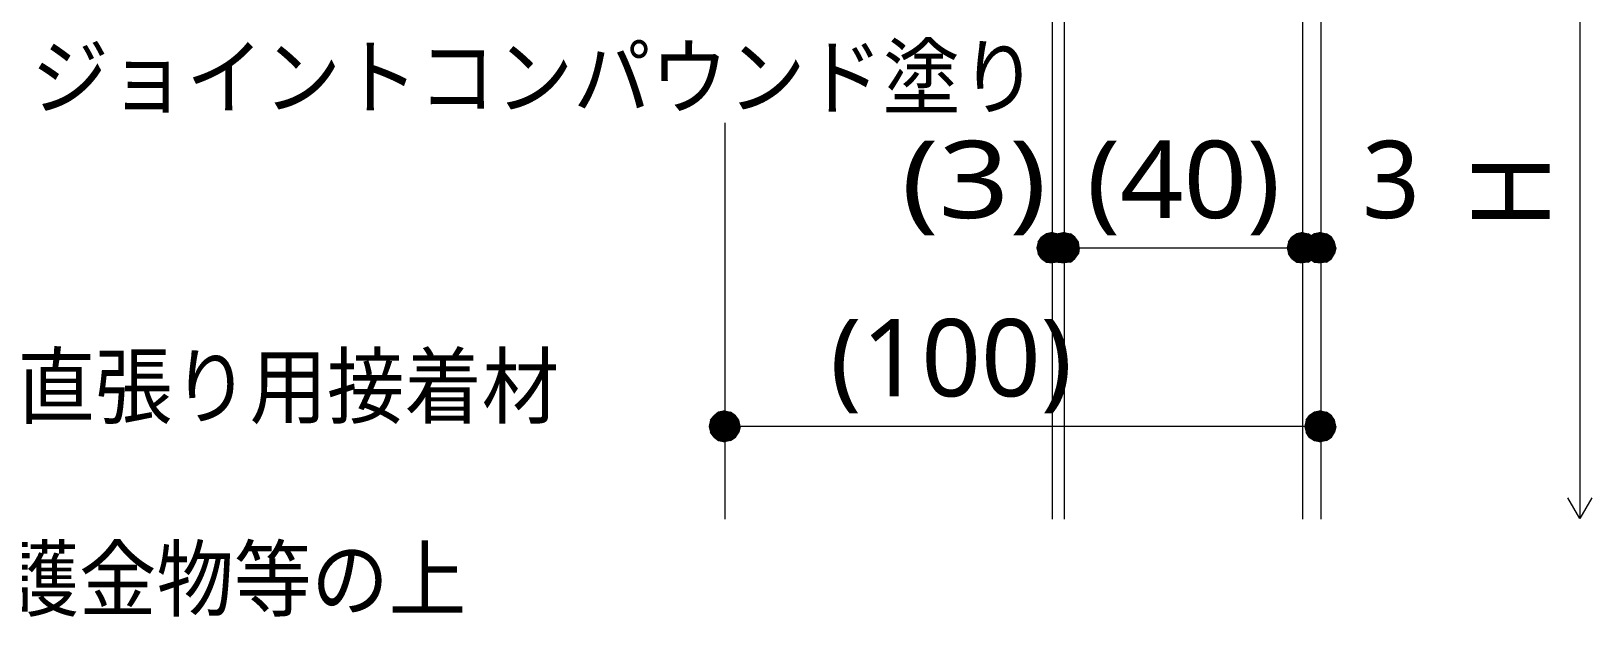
# Model space of a CAD drawing. Header units: millimetres. Extents: x 0 to 420, y 0 to 297.
# Drawn here: x 64.2 to 116.6, y 78.1 to 97.8 of the extents above; entities that cross this region are included whole.
import ezdxf
from ezdxf.enums import TextEntityAlignment as Align

# ---------------------------------------------------------------- set-up
doc = ezdxf.new("R2010")
doc.units = ezdxf.units.MM
doc.styles.add('kst32b', font='NotoSansJP-Variable.ttf')

msp = doc.modelspace()

# ---------------------------------------------------------------- hatches: boundary and pattern name
h = msp.add_hatch(color=7)
h.paths.add_polyline_path([(98.277, 90.974), (98.108, 90.868), (98.467, 90.509), (98.277, 90.974)])
h.paths.add_polyline_path([(98.108, 90.868), (98.467, 90.509), (98.002, 90.699), (98.108, 90.868)])
h.paths.add_polyline_path([(98.467, 90.509), (98.002, 90.699), (97.959, 90.509), (98.467, 90.509)])
h = msp.add_hatch(color=7)
h.paths.add_polyline_path([(98.827, 90.868), (98.679, 90.974), (98.467, 90.509), (98.827, 90.868)])
h.paths.add_polyline_path([(98.679, 90.974), (98.467, 90.509), (98.467, 91.017), (98.679, 90.974)])
h.paths.add_polyline_path([(98.467, 90.509), (98.467, 91.017), (98.277, 90.974), (98.467, 90.509)])
h = msp.add_hatch(color=7)
h.paths.add_polyline_path([(98.679, 90.974), (98.51, 90.868), (98.87, 90.509), (98.679, 90.974)])
h.paths.add_polyline_path([(98.51, 90.868), (98.87, 90.509), (98.404, 90.699), (98.51, 90.868)])
h.paths.add_polyline_path([(98.87, 90.509), (98.404, 90.699), (98.362, 90.509), (98.87, 90.509)])
for points in [[(98.954, 90.699), (98.827, 90.868), (98.467, 90.509), (98.954, 90.699)], [(99.356, 90.699), (99.229, 90.868), (98.87, 90.509), (99.356, 90.699)], [(107.357, 90.699), (107.23, 90.868), (106.871, 90.509), (107.357, 90.699)], [(107.95, 90.699), (107.844, 90.868), (107.484, 90.509), (107.95, 90.699)], [(87.948, 84.709), (87.842, 84.857), (87.482, 84.497), (87.948, 84.709)], [(107.95, 84.709), (107.844, 84.857), (107.484, 84.497), (107.95, 84.709)]]:
    msp.add_hatch(color=7).paths.add_polyline_path(points)
h = msp.add_hatch(color=7)
h.paths.add_polyline_path([(98.827, 90.149), (98.954, 90.318), (98.467, 90.509), (98.827, 90.149)])
h.paths.add_polyline_path([(98.954, 90.318), (98.467, 90.509), (98.996, 90.509), (98.954, 90.318)])
h.paths.add_polyline_path([(98.467, 90.509), (98.996, 90.509), (98.954, 90.699), (98.467, 90.509)])
h = msp.add_hatch(color=7)
h.paths.add_polyline_path([(99.229, 90.868), (99.081, 90.974), (98.87, 90.509), (99.229, 90.868)])
h.paths.add_polyline_path([(99.081, 90.974), (98.87, 90.509), (98.87, 91.017), (99.081, 90.974)])
h.paths.add_polyline_path([(98.87, 90.509), (98.87, 91.017), (98.679, 90.974), (98.87, 90.509)])
h = msp.add_hatch(color=7)
h.paths.add_polyline_path([(99.229, 90.149), (99.356, 90.318), (98.87, 90.509), (99.229, 90.149)])
h.paths.add_polyline_path([(99.356, 90.318), (98.87, 90.509), (99.378, 90.509), (99.356, 90.318)])
h.paths.add_polyline_path([(98.87, 90.509), (99.378, 90.509), (99.356, 90.699), (98.87, 90.509)])
h = msp.add_hatch(color=7)
h.paths.add_polyline_path([(106.68, 90.974), (106.511, 90.868), (106.871, 90.509), (106.68, 90.974)])
h.paths.add_polyline_path([(106.511, 90.868), (106.871, 90.509), (106.405, 90.699), (106.511, 90.868)])
h.paths.add_polyline_path([(106.871, 90.509), (106.405, 90.699), (106.362, 90.509), (106.871, 90.509)])
h = msp.add_hatch(color=7)
h.paths.add_polyline_path([(107.23, 90.868), (107.061, 90.974), (106.871, 90.509), (107.23, 90.868)])
h.paths.add_polyline_path([(107.061, 90.974), (106.871, 90.509), (106.871, 91.017), (107.061, 90.974)])
h.paths.add_polyline_path([(106.871, 90.509), (106.871, 91.017), (106.68, 90.974), (106.871, 90.509)])
h = msp.add_hatch(color=7)
h.paths.add_polyline_path([(107.23, 90.149), (107.357, 90.318), (106.871, 90.509), (107.23, 90.149)])
h.paths.add_polyline_path([(107.357, 90.318), (106.871, 90.509), (107.379, 90.509), (107.357, 90.318)])
h.paths.add_polyline_path([(106.871, 90.509), (107.379, 90.509), (107.357, 90.699), (106.871, 90.509)])
h = msp.add_hatch(color=7)
h.paths.add_polyline_path([(107.273, 90.974), (107.103, 90.868), (107.484, 90.509), (107.273, 90.974)])
h.paths.add_polyline_path([(107.103, 90.868), (107.484, 90.509), (106.998, 90.699), (107.103, 90.868)])
h.paths.add_polyline_path([(107.484, 90.509), (106.998, 90.699), (106.955, 90.509), (107.484, 90.509)])
h = msp.add_hatch(color=7)
h.paths.add_polyline_path([(107.844, 90.868), (107.675, 90.974), (107.484, 90.509), (107.844, 90.868)])
h.paths.add_polyline_path([(107.675, 90.974), (107.484, 90.509), (107.484, 91.017), (107.675, 90.974)])
h.paths.add_polyline_path([(107.484, 90.509), (107.484, 91.017), (107.273, 90.974), (107.484, 90.509)])
h = msp.add_hatch(color=7)
h.paths.add_polyline_path([(107.844, 90.149), (107.95, 90.318), (107.484, 90.509), (107.844, 90.149)])
h.paths.add_polyline_path([(107.95, 90.318), (107.484, 90.509), (107.992, 90.509), (107.95, 90.318)])
h.paths.add_polyline_path([(107.484, 90.509), (107.992, 90.509), (107.95, 90.699), (107.484, 90.509)])
h = msp.add_hatch(color=7)
h.paths.add_polyline_path([(97.959, 90.509), (98.002, 90.318), (98.467, 90.509), (97.959, 90.509)])
h.paths.add_polyline_path([(98.002, 90.318), (98.467, 90.509), (98.108, 90.149), (98.002, 90.318)])
h.paths.add_polyline_path([(98.467, 90.509), (98.108, 90.149), (98.277, 90.022), (98.467, 90.509)])
h = msp.add_hatch(color=7)
h.paths.add_polyline_path([(98.277, 90.022), (98.467, 90.001), (98.467, 90.509), (98.277, 90.022)])
h.paths.add_polyline_path([(98.467, 90.001), (98.467, 90.509), (98.679, 90.022), (98.467, 90.001)])
h.paths.add_polyline_path([(98.467, 90.509), (98.679, 90.022), (98.827, 90.149), (98.467, 90.509)])
h = msp.add_hatch(color=7)
h.paths.add_polyline_path([(98.362, 90.509), (98.404, 90.318), (98.87, 90.509), (98.362, 90.509)])
h.paths.add_polyline_path([(98.404, 90.318), (98.87, 90.509), (98.51, 90.149), (98.404, 90.318)])
h.paths.add_polyline_path([(98.87, 90.509), (98.51, 90.149), (98.679, 90.022), (98.87, 90.509)])
h = msp.add_hatch(color=7)
h.paths.add_polyline_path([(98.679, 90.022), (98.87, 90.001), (98.87, 90.509), (98.679, 90.022)])
h.paths.add_polyline_path([(98.87, 90.001), (98.87, 90.509), (99.081, 90.022), (98.87, 90.001)])
h.paths.add_polyline_path([(98.87, 90.509), (99.081, 90.022), (99.229, 90.149), (98.87, 90.509)])
h = msp.add_hatch(color=7)
h.paths.add_polyline_path([(106.362, 90.509), (106.405, 90.318), (106.871, 90.509), (106.362, 90.509)])
h.paths.add_polyline_path([(106.405, 90.318), (106.871, 90.509), (106.511, 90.149), (106.405, 90.318)])
h.paths.add_polyline_path([(106.871, 90.509), (106.511, 90.149), (106.68, 90.022), (106.871, 90.509)])
h = msp.add_hatch(color=7)
h.paths.add_polyline_path([(106.68, 90.022), (106.871, 90.001), (106.871, 90.509), (106.68, 90.022)])
h.paths.add_polyline_path([(106.871, 90.001), (106.871, 90.509), (107.061, 90.022), (106.871, 90.001)])
h.paths.add_polyline_path([(106.871, 90.509), (107.061, 90.022), (107.23, 90.149), (106.871, 90.509)])
h = msp.add_hatch(color=7)
h.paths.add_polyline_path([(106.955, 90.509), (106.998, 90.318), (107.484, 90.509), (106.955, 90.509)])
h.paths.add_polyline_path([(106.998, 90.318), (107.484, 90.509), (107.103, 90.149), (106.998, 90.318)])
h.paths.add_polyline_path([(107.484, 90.509), (107.103, 90.149), (107.273, 90.022), (107.484, 90.509)])
h = msp.add_hatch(color=7)
h.paths.add_polyline_path([(107.273, 90.022), (107.484, 90.001), (107.484, 90.509), (107.273, 90.022)])
h.paths.add_polyline_path([(107.484, 90.001), (107.484, 90.509), (107.675, 90.022), (107.484, 90.001)])
h.paths.add_polyline_path([(107.484, 90.509), (107.675, 90.022), (107.844, 90.149), (107.484, 90.509)])
h = msp.add_hatch(color=7)
h.paths.add_polyline_path([(87.27, 84.984), (87.122, 84.857), (87.482, 84.497), (87.27, 84.984)])
h.paths.add_polyline_path([(87.122, 84.857), (87.482, 84.497), (86.995, 84.709), (87.122, 84.857)])
h.paths.add_polyline_path([(87.482, 84.497), (86.995, 84.709), (86.953, 84.497), (87.482, 84.497)])
h = msp.add_hatch(color=7)
h.paths.add_polyline_path([(87.842, 84.857), (87.672, 84.984), (87.482, 84.497), (87.842, 84.857)])
h.paths.add_polyline_path([(87.672, 84.984), (87.482, 84.497), (87.482, 85.027), (87.672, 84.984)])
h.paths.add_polyline_path([(87.482, 84.497), (87.482, 85.027), (87.27, 84.984), (87.482, 84.497)])
h = msp.add_hatch(color=7)
h.paths.add_polyline_path([(107.273, 84.984), (107.103, 84.857), (107.484, 84.497), (107.273, 84.984)])
h.paths.add_polyline_path([(107.103, 84.857), (107.484, 84.497), (106.998, 84.709), (107.103, 84.857)])
h.paths.add_polyline_path([(107.484, 84.497), (106.998, 84.709), (106.955, 84.497), (107.484, 84.497)])
h = msp.add_hatch(color=7)
h.paths.add_polyline_path([(107.844, 84.857), (107.675, 84.984), (107.484, 84.497), (107.844, 84.857)])
h.paths.add_polyline_path([(107.675, 84.984), (107.484, 84.497), (107.484, 85.027), (107.675, 84.984)])
h.paths.add_polyline_path([(107.484, 84.497), (107.484, 85.027), (107.273, 84.984), (107.484, 84.497)])
h = msp.add_hatch(color=7)
h.paths.add_polyline_path([(86.953, 84.497), (86.995, 84.307), (87.482, 84.497), (86.953, 84.497)])
h.paths.add_polyline_path([(86.995, 84.307), (87.482, 84.497), (87.122, 84.137), (86.995, 84.307)])
h.paths.add_polyline_path([(87.482, 84.497), (87.122, 84.137), (87.27, 84.032), (87.482, 84.497)])
h = msp.add_hatch(color=7)
h.paths.add_polyline_path([(87.27, 84.032), (87.482, 83.989), (87.482, 84.497), (87.27, 84.032)])
h.paths.add_polyline_path([(87.482, 83.989), (87.482, 84.497), (87.672, 84.032), (87.482, 83.989)])
h.paths.add_polyline_path([(87.482, 84.497), (87.672, 84.032), (87.842, 84.137), (87.482, 84.497)])
h = msp.add_hatch(color=7)
h.paths.add_polyline_path([(87.842, 84.137), (87.948, 84.307), (87.482, 84.497), (87.842, 84.137)])
h.paths.add_polyline_path([(87.948, 84.307), (87.482, 84.497), (87.99, 84.497), (87.948, 84.307)])
h.paths.add_polyline_path([(87.482, 84.497), (87.99, 84.497), (87.948, 84.709), (87.482, 84.497)])
h = msp.add_hatch(color=7)
h.paths.add_polyline_path([(106.955, 84.497), (106.998, 84.307), (107.484, 84.497), (106.955, 84.497)])
h.paths.add_polyline_path([(106.998, 84.307), (107.484, 84.497), (107.103, 84.137), (106.998, 84.307)])
h.paths.add_polyline_path([(107.484, 84.497), (107.103, 84.137), (107.273, 84.032), (107.484, 84.497)])
h = msp.add_hatch(color=7)
h.paths.add_polyline_path([(107.273, 84.032), (107.484, 83.989), (107.484, 84.497), (107.273, 84.032)])
h.paths.add_polyline_path([(107.484, 83.989), (107.484, 84.497), (107.675, 84.032), (107.484, 83.989)])
h.paths.add_polyline_path([(107.484, 84.497), (107.675, 84.032), (107.844, 84.137), (107.484, 84.497)])
h = msp.add_hatch(color=7)
h.paths.add_polyline_path([(107.844, 84.137), (107.95, 84.307), (107.484, 84.497), (107.844, 84.137)])
h.paths.add_polyline_path([(107.95, 84.307), (107.484, 84.497), (107.992, 84.497), (107.95, 84.307)])
h.paths.add_polyline_path([(107.484, 84.497), (107.992, 84.497), (107.95, 84.709), (107.484, 84.497)])

# ---------------------------------------------------------------- linework, layer by layer
at = {"lineweight": 13}
for points in [[(107.484, 106.109), (107.484, 81.386)], [(98.87, 104.309), (98.87, 81.386)], [(106.871, 104.309), (106.871, 81.386)], [(98.467, 103.103), (98.467, 81.386)], [(108.204, 102.51), (116.184, 102.51), (116.184, 81.407)], [(87.482, 94.7), (87.482, 81.386)], [(98.467, 90.509), (98.87, 90.509), (106.871, 90.509), (107.484, 90.509)], [(107.484, 84.497), (87.482, 84.497)], [(116.586, 82.105), (116.184, 81.407), (115.782, 82.105)]]:
    msp.add_lwpolyline(points, dxfattribs=at)
at = {"lineweight": 0}
for points in [[(98.467, 90.509), (98.002, 90.699), (97.959, 90.509)], [(98.108, 90.868), (98.467, 90.509), (98.002, 90.699)], [(98.277, 90.974), (98.108, 90.868), (98.467, 90.509)], [(98.467, 90.509), (98.467, 91.017), (98.277, 90.974)], [(98.87, 90.509), (98.404, 90.699), (98.362, 90.509)], [(98.51, 90.868), (98.87, 90.509), (98.404, 90.699)], [(98.679, 90.974), (98.467, 90.509), (98.467, 91.017)], [(98.827, 90.868), (98.679, 90.974), (98.467, 90.509)], [(98.954, 90.699), (98.827, 90.868), (98.467, 90.509)], [(98.467, 90.509), (98.996, 90.509), (98.954, 90.699)], [(98.679, 90.974), (98.51, 90.868), (98.87, 90.509)], [(98.87, 90.509), (98.87, 91.017), (98.679, 90.974)], [(99.081, 90.974), (98.87, 90.509), (98.87, 91.017)], [(99.229, 90.868), (99.081, 90.974), (98.87, 90.509)], [(99.356, 90.699), (99.229, 90.868), (98.87, 90.509)], [(98.87, 90.509), (99.378, 90.509), (99.356, 90.699)], [(106.871, 90.509), (106.405, 90.699), (106.362, 90.509)], [(106.511, 90.868), (106.871, 90.509), (106.405, 90.699)], [(106.68, 90.974), (106.511, 90.868), (106.871, 90.509)], [(106.871, 90.509), (106.871, 91.017), (106.68, 90.974)], [(107.061, 90.974), (106.871, 90.509), (106.871, 91.017)], [(107.23, 90.868), (107.061, 90.974), (106.871, 90.509)], [(107.357, 90.699), (107.23, 90.868), (106.871, 90.509)], [(106.871, 90.509), (107.379, 90.509), (107.357, 90.699)], [(107.484, 90.509), (106.998, 90.699), (106.955, 90.509)], [(107.103, 90.868), (107.484, 90.509), (106.998, 90.699)], [(107.273, 90.974), (107.103, 90.868), (107.484, 90.509)], [(107.484, 90.509), (107.484, 91.017), (107.273, 90.974)], [(107.675, 90.974), (107.484, 90.509), (107.484, 91.017)], [(107.844, 90.868), (107.675, 90.974), (107.484, 90.509)], [(107.95, 90.699), (107.844, 90.868), (107.484, 90.509)], [(107.484, 90.509), (107.992, 90.509), (107.95, 90.699)], [(97.959, 90.509), (98.002, 90.318), (98.467, 90.509)], [(98.002, 90.318), (98.467, 90.509), (98.108, 90.149)], [(98.467, 90.509), (98.108, 90.149), (98.277, 90.022)], [(98.277, 90.022), (98.467, 90.001), (98.467, 90.509)], [(98.362, 90.509), (98.404, 90.318), (98.87, 90.509)], [(98.404, 90.318), (98.87, 90.509), (98.51, 90.149)], [(98.467, 90.001), (98.467, 90.509), (98.679, 90.022)], [(98.467, 90.509), (98.679, 90.022), (98.827, 90.149)], [(98.827, 90.149), (98.954, 90.318), (98.467, 90.509)], [(98.954, 90.318), (98.467, 90.509), (98.996, 90.509)], [(98.87, 90.509), (98.51, 90.149), (98.679, 90.022)], [(98.679, 90.022), (98.87, 90.001), (98.87, 90.509)], [(98.87, 90.001), (98.87, 90.509), (99.081, 90.022)], [(98.87, 90.509), (99.081, 90.022), (99.229, 90.149)], [(99.229, 90.149), (99.356, 90.318), (98.87, 90.509)], [(99.356, 90.318), (98.87, 90.509), (99.378, 90.509)], [(106.362, 90.509), (106.405, 90.318), (106.871, 90.509)], [(106.405, 90.318), (106.871, 90.509), (106.511, 90.149)], [(106.871, 90.509), (106.511, 90.149), (106.68, 90.022)], [(106.68, 90.022), (106.871, 90.001), (106.871, 90.509)], [(106.871, 90.001), (106.871, 90.509), (107.061, 90.022)], [(106.871, 90.509), (107.061, 90.022), (107.23, 90.149)], [(107.23, 90.149), (107.357, 90.318), (106.871, 90.509)], [(107.357, 90.318), (106.871, 90.509), (107.379, 90.509)], [(106.955, 90.509), (106.998, 90.318), (107.484, 90.509)], [(106.998, 90.318), (107.484, 90.509), (107.103, 90.149)], [(107.484, 90.509), (107.103, 90.149), (107.273, 90.022)], [(107.273, 90.022), (107.484, 90.001), (107.484, 90.509)], [(107.484, 90.001), (107.484, 90.509), (107.675, 90.022)], [(107.484, 90.509), (107.675, 90.022), (107.844, 90.149)], [(107.844, 90.149), (107.95, 90.318), (107.484, 90.509)], [(107.95, 90.318), (107.484, 90.509), (107.992, 90.509)], [(87.27, 84.984), (87.122, 84.857), (87.482, 84.497)], [(87.482, 84.497), (87.482, 85.027), (87.27, 84.984)], [(87.672, 84.984), (87.482, 84.497), (87.482, 85.027)], [(87.842, 84.857), (87.672, 84.984), (87.482, 84.497)], [(107.273, 84.984), (107.103, 84.857), (107.484, 84.497)], [(107.484, 84.497), (107.484, 85.027), (107.273, 84.984)], [(107.675, 84.984), (107.484, 84.497), (107.484, 85.027)], [(107.844, 84.857), (107.675, 84.984), (107.484, 84.497)], [(87.482, 84.497), (86.995, 84.709), (86.953, 84.497)], [(86.953, 84.497), (86.995, 84.307), (87.482, 84.497)], [(87.122, 84.857), (87.482, 84.497), (86.995, 84.709)], [(86.995, 84.307), (87.482, 84.497), (87.122, 84.137)], [(87.482, 84.497), (87.122, 84.137), (87.27, 84.032)], [(87.27, 84.032), (87.482, 83.989), (87.482, 84.497)], [(87.948, 84.709), (87.842, 84.857), (87.482, 84.497)], [(87.482, 84.497), (87.99, 84.497), (87.948, 84.709)], [(87.482, 83.989), (87.482, 84.497), (87.672, 84.032)], [(87.482, 84.497), (87.672, 84.032), (87.842, 84.137)], [(87.842, 84.137), (87.948, 84.307), (87.482, 84.497)], [(87.948, 84.307), (87.482, 84.497), (87.99, 84.497)], [(107.484, 84.497), (106.998, 84.709), (106.955, 84.497)], [(106.955, 84.497), (106.998, 84.307), (107.484, 84.497)], [(107.103, 84.857), (107.484, 84.497), (106.998, 84.709)], [(106.998, 84.307), (107.484, 84.497), (107.103, 84.137)], [(107.484, 84.497), (107.103, 84.137), (107.273, 84.032)], [(107.273, 84.032), (107.484, 83.989), (107.484, 84.497)], [(107.95, 84.709), (107.844, 84.857), (107.484, 84.497)], [(107.484, 84.497), (107.992, 84.497), (107.95, 84.709)], [(107.484, 83.989), (107.484, 84.497), (107.675, 84.032)], [(107.484, 84.497), (107.675, 84.032), (107.844, 84.137)], [(107.844, 84.137), (107.95, 84.307), (107.484, 84.497)], [(107.95, 84.307), (107.484, 84.497), (107.992, 84.497)]]:
    msp.add_lwpolyline(points, close=True, dxfattribs=at)

# ---------------------------------------------------------------- texts
at = {"style": 'kst32b'}
for s, height, p, p2 in [('ジョイントコンパウンド塗り', 2.07913, (64.199, 95.208), (97.984, 95.208)), ('(3)', 2.5989, (93.409, 91.504), (98.281, 91.504)), ('(40)', 2.5989, (99.632, 91.504), (106.129, 91.504)), ('(100)', 2.5989, (91.017, 85.513), (99.138, 85.513)), ('せっこう系直張り用接着材', 2.07913, (50.737, 84.815), (81.923, 84.815)), ('コーナー保護金物等の上', 2.07913, (50.207, 78.338), (78.795, 78.338))]:
    msp.add_text(s, height=height, dxfattribs=at).set_placement(p, p2, align=Align.FIT)
msp.add_text('3', height=2.599, dxfattribs=at).set_placement((108.881, 91.504))
msp.add_text('H', height=2.599, rotation=90, dxfattribs=at).set_placement((115.168, 91.144))

doc.saveas('drawing.dxf')
